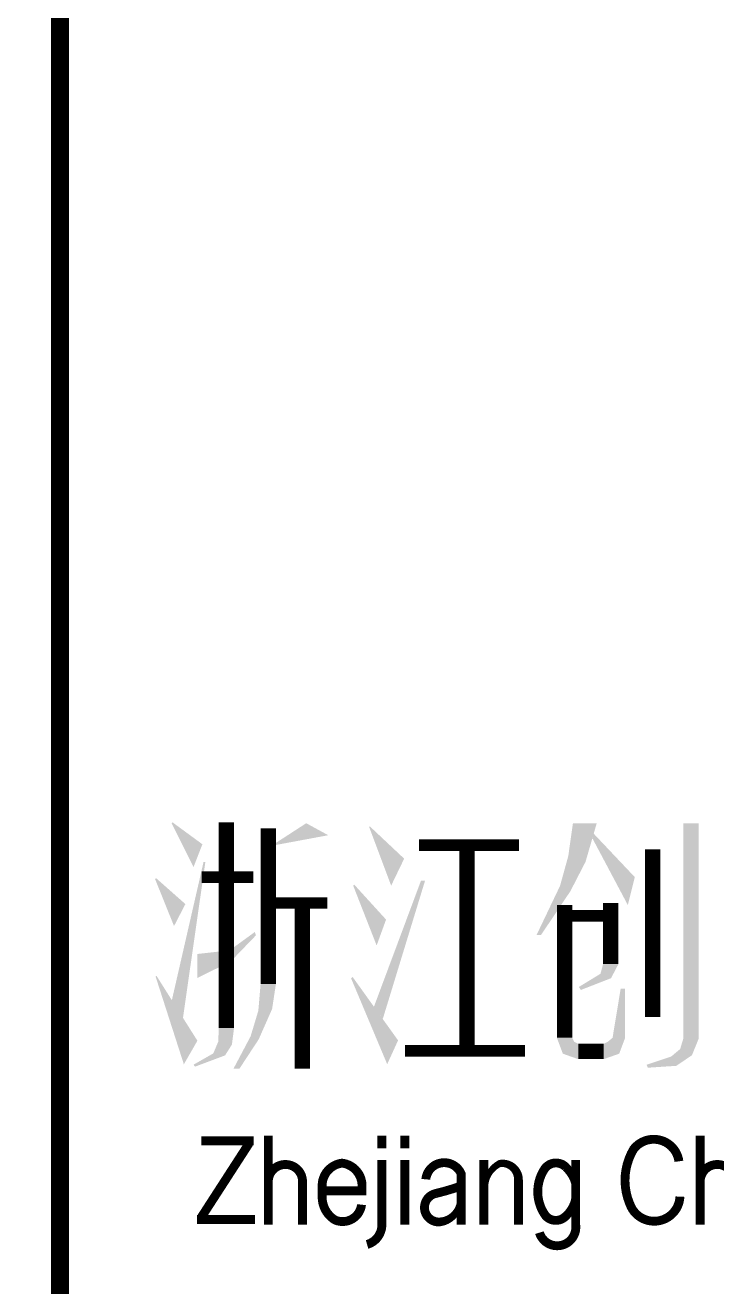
# Model space of a CAD drawing. Extents: x -160106 to 966792, y -663931 to 1550022.
# Drawn here: x -68316.3 to -68257.8, y -112103.4 to -111996.5 of the extents above; entities that cross this region are included whole.
import ezdxf
from ezdxf.enums import TextEntityAlignment as Align

# ---------------------------------------------------------------- set-up
doc = ezdxf.new("R2010")
doc.units = 0
doc.layers.add('0-cxFrame', color=155, linetype='Continuous')
doc.layers.add('0-cxText', color=131, linetype='Continuous', lineweight=25)
doc.styles.add('cx_tuming', font='simhei.ttf')
doc.styles.add('cx_tuqian1', font='')
doc.styles.add('黑体', font='simhei.ttf', dxfattribs={"height": 12})
doc.styles.get('cx_tuqian1').set_extended_font_data('SimSun')

# ---------------------------------------------------------------- blocks, each defined once
blk = doc.blocks.new('zjcx_TT(Dragon)')
at = {"color": 7}
for points, const_width in [([(-6530.3, -3023), (-6530.3, -3603.8)], 43.3), ([(-6412.2, -3039.7), (-6412.2, -3479.4)], 43.3), ([(-5986.3, -3087.6), (-5704.6, -3087.6)], 32.5), ([(-5850.9, -3087.6), (-5850.9, -3668.4)], 43.3), ([(-5327, -3099.1), (-5327, -3572.7)], 43.3), ([(-6599.7, -3177.9), (-6454.2, -3177.9)], 32.5), ([(-6412.2, -3250.9), (-6245.5, -3250.9)], 32.5), ([(-6316.2, -3250.9), (-6316.2, -3719.3)], 43.3), ([(-5576, -3256.6), (-5576, -3631.7)], 43.3), ([(-5445.4, -3250.9), (-5445.4, -3423.4)], 43.3), ([(-5576, -3287), (-5445.4, -3287)], 32.5), ([(-6025.9, -3668.4), (-5688, -3668.4)], 32.5), ([(-5537.3, -3670.4), (-5465.2, -3670.4)], 43.3)]:
    blk.add_lwpolyline(points, dxfattribs=dict(at, const_width=const_width))
at = {"const_width": 25}
for points in [[(-6601.5, -3922.8), (-6453.5, -3922.8)], [(-6600.9, -4138.3), (-6466.1, -3929.6)], [(-6412.1, -4159.9), (-6412.1, -3907.9)], [(-6091.5, -3944), (-6091.5, -3907.9)], [(-6026.9, -3944), (-6026.9, -3907.9)], [(-5193.1, -4159.9), (-5193.1, -3907.9)], [(-6091.5, -4159.9), (-6091.5, -3977.3)], [(-6026.9, -4159.9), (-6026.9, -3977.3)], [(-5803.7, -4159.9), (-5803.7, -3977.3)], [(-5544.5, -4159.9), (-5544.5, -3977.3)], [(-6315.5, -4159.9), (-6315.5, -4037.9)], [(-5867.9, -4159.9), (-5867.9, -4012.9)], [(-5706.1, -4032.2), (-5706.1, -4159.9)], [(-6272.6, -4063.8), (-6135.1, -4063.8)], [(-6613.5, -4145.1), (-6450.1, -4145.1)]]:
    blk.add_lwpolyline(points, dxfattribs=at)
for points in [[(-5382.2, -3947.7, -0.673783), (-5253.1, -3980.6, -0.222028)], [(-5380.1, -3944.8, 0.263693), (-5385.7, -4113.9, 0.615609)], [(-6412.1, -4037.9, -1.001561), (-6315.5, -4037.9, 3.441563)], [(-6202.6, -3985.6, 0.395945), (-6260.1, -4052)], [(-6205.1, -3985.6, -0.395945), (-6147.6, -4052)], [(-5967.5, -4031.5, -0.787489), (-5867, -4017.6)], [(-5631.7, -4001.3, 0.318714), (-5628.8, -4135.3, 0.615609)], [(-5632.6, -4002.6, -0.476832), (-5572.1, -3997.1, -0.222028)], [(-5193.1, -4037.9, -1.001561), (-5096.5, -4037.9, 3.441563)], [(-6259.7, -4074.4, 0.295539), (-6222, -4147.4, 0.295539)], [(-5939.3, -4071.4, 0.886876), (-5931.4, -4152, 0.615609)], [(-5939.3, -4071.4, 0.030544), (-5870.1, -4050.9)], [(-6224.2, -4146.2, 0.506701), (-6149, -4103.1)], [(-5390.8, -4103.4, 0.810483), (-5250.2, -4080.4, 0.222028)], [(-5629.5, -4134.4, 0.40791), (-5575.2, -4138.1, 0.222028)], [(-6133.3, -4215.5, 0.333054), (-6091.5, -4159.9, 3.441563)], [(-5646.9, -4182.1, 0.945498), (-5545, -4156.9, 0.222028)]]:
    blk.add_lwpolyline(points, format="xyb", dxfattribs=at)
for points in [[(-5798.6, -4047.1, 15, 19.9, -0.277023), (-5756.3, -3985.7, 15, 19.9, -0.413565)], [(-5759.6, -3986.9, 20, 25, -0.474766), (-5706.1, -4034, 25, 25, 0)], [(-5572.1, -3997.1, 25, 20, -0.150596), (-5545.7, -4047.8, 25, 25, 0)], [(-5932.4, -4152, 25, 15, 0.445668), (-5871.8, -4081.7, 25, 25, 0)], [(-5575.2, -4138.1, 25, 20, 0.200508), (-5545.6, -4077.4, 25, 25, 0)]]:
    blk.add_lwpolyline(points, format="xyseb")
at = {"color": 7}
for points in [[(-6682.6, -3023), (-6685.2, -3025.6), (-6598.1, -3085), (-6623.2, -3149.7)], [(-6305, -3025.6), (-6397.5, -3085.6), (-6242.9, -3059.5), (-6397.4, -3088.3)], [(-5552.3, -3025.6), (-5565.4, -3118.4), (-5485.1, -3025.6), (-5516.7, -3134.6)], [(-5197.7, -3025.6), (-5241, -3025.6), (-5197.7, -3634.8), (-5241, -3634.8)], [(-6028.6, -3125.7), (-6124.5, -3035.5), (-6065.3, -3201.9), (-6127.7, -3035.5)], [(-5377.6, -3177.9), (-5493.6, -3055.1), (-5397.4, -3256.6), (-5497.4, -3068.1)], [(-6589.8, -3135.6), (-6595, -3135.6), (-6652.9, -3575.4), (-6684.3, -3525.5)], [(-5516.7, -3134.6), (-5565.4, -3118.4), (-5559.4, -3217.5), (-5588.6, -3202.4)], [(-6729.1, -3180.5), (-6731.7, -3183.1), (-6646.1, -3254), (-6678.2, -3316.1)], [(-6079.7, -3297.8), (-6169.9, -3198.7), (-6106.3, -3370.9), (-6172.5, -3201.9)], [(-5969.6, -3187.8), (-5981.1, -3187.8), (-6089, -3578.6), (-6113.9, -3543.9)], [(-5559.4, -3217.5), (-5588.6, -3202.4), (-5642.2, -3341.1), (-5654.8, -3341.1)], [(-6450, -3332.8), (-6517.1, -3381.6), (-6446.9, -3342.2), (-6517.8, -3415.8)], [(-6545.8, -3387.5), (-6612.2, -3394.9), (-6542.6, -3428.2), (-6612.2, -3462.7)], [(-5444.8, -3463.4), (-5474.6, -3450.9), (-5529.9, -3496.6), (-5535.6, -3488.2)], [(-5423.8, -3423.4), (-5467.1, -3423.4), (-5444.8, -3463.4), (-5474.6, -3450.9)], [(-6727.5, -3456.9), (-6730.4, -3458), (-6612.2, -3640), (-6650.4, -3706.6)], [(-6390.5, -3479.4), (-6433.8, -3479.4), (-6401.4, -3550.5), (-6440.2, -3555.1)], [(-6045.8, -3639), (-6174.1, -3459.9), (-6076.5, -3706.3), (-6178.3, -3464)], [(-5417.6, -3493.4), (-5404.9, -3493.4), (-5440.4, -3631.7), (-5404.9, -3631.7)], [(-6401.4, -3550.5), (-6440.2, -3555.1), (-6439.2, -3636.1), (-6462, -3627.5)], [(-6508.7, -3603.8), (-6552, -3603.8), (-6514.8, -3650.7), (-6553.2, -3642.3)], [(-6439.2, -3636.1), (-6462, -3627.5), (-6493.8, -3719.3), (-6510.5, -3719.3)], [(-5554.3, -3631.7), (-5597.6, -3631.7), (-5548.9, -3642.8), (-5580.8, -3676.6)], [(-5440.4, -3631.7), (-5404.9, -3631.7), (-5453.7, -3642.8), (-5421.7, -3676.6)], [(-6514.8, -3650.7), (-6553.2, -3642.3), (-6534, -3681.4), (-6567.3, -3675.7)], [(-5548.9, -3642.8), (-5580.8, -3676.6), (-5537.3, -3648.7), (-5537.3, -3692)], [(-5453.7, -3642.8), (-5421.7, -3676.6), (-5465.2, -3648.7), (-5465.2, -3692)], [(-5216.2, -3680.9), (-5249.6, -3663.4), (-5260.5, -3710.9), (-5274.6, -3684.4)], [(-5197.7, -3634.8), (-5241, -3634.8), (-5216.2, -3680.9), (-5249.6, -3663.4)], [(-6534, -3681.4), (-6567.3, -3675.7), (-6618.8, -3713.2), (-6623.2, -3707.8)], [(-5260.5, -3710.9), (-5274.6, -3684.4), (-5341.1, -3716.2), (-5344.2, -3707.8)]]:
    blk.add_solid(points, dxfattribs=at)
at = {"layer": '0-cxFrame', "const_width": 30}
blk.add_lwpolyline([(-7000, -10200.2), (0, -10200.2), (0, 0), (-7000, 0)], close=True, dxfattribs=at)
blk = doc.blocks.new('zjcx_T2(Dragon)')
at = {"layer": '0-cxFrame', "const_width": 50}
blk.add_lwpolyline([(-7000, 40000), (0, 40000), (0, 0), (-7000, 0)], close=True, dxfattribs=at)
at = {"layer": '0-cxFrame'}
blk.add_blockref('zjcx_TT(Dragon)', (0, 40000), dxfattribs=at)
blk = doc.blocks.new('TK22.A2 L(Dragon)')
at = {"layer": '0-cxFrame', "const_width": 0.5}
for points in [[(-80, 10), (-574, 10), (-574, 410), (-80, 410)], [(-10, 10), (-80, 10), (-80, 410), (-10, 410)]]:
    blk.add_lwpolyline(points, close=True, dxfattribs=at)
at = {"layer": '0-cxFrame', "xscale": 0.01, "yscale": 0.01, "zscale": 0.01}
blk.add_blockref('zjcx_T2(Dragon)', (-10, 10), dxfattribs=at)
at = {"style": '黑体', "flags": 4}
blk.add_attdef('图幅', text='', height=3.3, dxfattribs=at).set_placement((-40, 3), align=Align.RIGHT)
at = {"layer": '0-cxText', "flags": 4}
for tag, height, style, p in [('建设单位', 3.5, 'cx_tuming', (-45, 240)), ('项目名称', 3.5, 'cx_tuming', (-45, 210)), ('子项名称', 3.5, 'cx_tuming', (-45, 180)), ('工程编号', 3.3, 'cx_tuqian1', (-35, 165)), ('图名1', 3.5, 'cx_tuming', (-45, 87)), ('图名2', 3.5, 'cx_tuming', (-45, 79)), ('图名3', 3.5, 'cx_tuming', (-45, 71)), ('出图日期', 3.3, 'cx_tuqian1', (-39, 60)), ('专业', 3.3, 'cx_tuqian1', (-55, 52)), ('图号', 3.3, 'cx_tuqian1', (-55, 44)), ('版次', 3.3, 'cx_tuqian1', (-20, 44))]:
    blk.add_attdef(tag, text='', height=height, dxfattribs=dict(at, style=style)).set_placement(p, align=Align.MIDDLE)
at = {"layer": 'Defpoints', "color": 6, "flags": 4}
for tag, height, style, p in [('tufu', 3.3, '黑体', (-12, 12)), ('dwfname', 4, 'cx_tuqian1', (-80, 3))]:
    blk.add_attdef(tag, text='', height=height, dxfattribs=dict(at, style=style)).set_placement(p, align=Align.RIGHT)

msp = doc.modelspace()

# ---------------------------------------------------------------- block references
at = {"layer": '0-cxFrame', "xscale": 3, "yscale": 3, "zscale": 3}
msp.add_blockref('TK22.A2 L(Dragon)', (-68073.4, -113203.37), dxfattribs=at)

doc.saveas('drawing.dxf')
